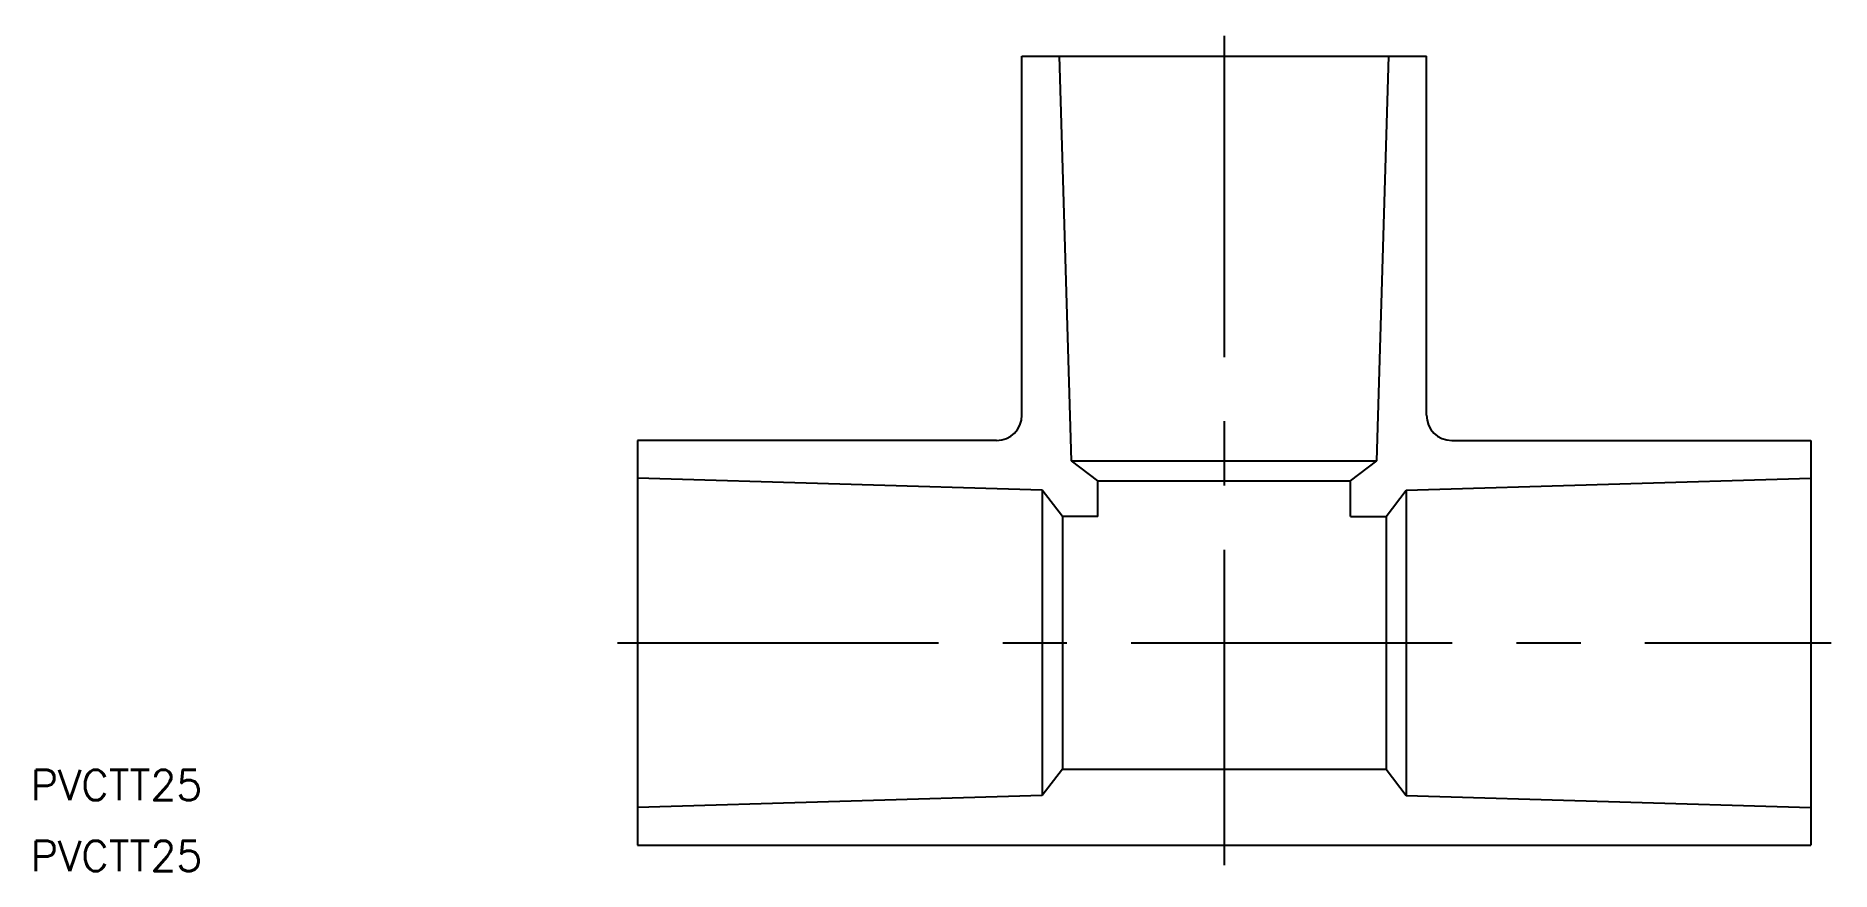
# Model space of a CAD drawing. Extents: x -59 to 118, y -23 to 60.
import ezdxf

# ---------------------------------------------------------------- set-up
doc = ezdxf.new("R2010")
doc.units = 0
doc.linetypes.add('CENTER', pattern=[50.8, 31.75, -6.35, 6.35, -6.35])
doc.layers.get('0').update_dxf_attribs({"linetype": 'CONTINUOUS'})
doc.layers.add('CENTER', color=1, linetype='CENTER')
doc.styles.get("Standard").update_dxf_attribs({"font": 'txt.shx', "height": 3, "bigfont": 'bigfont.shx'})

msp = doc.modelspace()

# ---------------------------------------------------------------- linework, layer by layer
at = {"color": 7, "linetype": 'CONTINUOUS'}
for p, q in [((38, 22.5), (38, 58)), ((38, 58), (78, 58)), ((42.9, 18), (41.73, 58)), ((73.1, 18), (74.27, 58)), ((78, 22.5), (78, 58)), ((35.5, 20), (0, 20)), ((0, 20), (0, -20)), ((80.5, 20), (116, 20)), ((116, 20), (116, -20)), ((45.5, 16), (42.9, 18)), ((42.9, 18), (73.1, 18)), ((70.5, 16), (73.1, 18)), ((40, 15.1), (0, 16.28)), ((45.5, 16), (70.5, 16)), ((45.5, 12.5), (45.5, 16)), ((70.5, 12.5), (70.5, 16)), ((76, 15.1), (116, 16.28)), ((40, 15.1), (40, -15.1)), ((42, 12.5), (40, 15.1)), ((74, 12.5), (76, 15.1)), ((76, 15.1), (76, -15.1)), ((42, 12.5), (42, -12.5)), ((45.5, 12.5), (42, 12.5)), ((70.5, 12.5), (74, 12.5)), ((74, 12.5), (74, -12.5)), ((42, -12.5), (40, -15.1)), ((42, -12.5), (74, -12.5)), ((74, -12.5), (76, -15.1)), ((40, -15.1), (0, -16.27)), ((76, -15.1), (116, -16.27)), ((0, -20), (116, -20))]:
    msp.add_line(p, q, dxfattribs=at)
for centre, start, end in [((35.5, 22.5), 270, 0), ((80.5, 22.5), 180, 270)]:
    msp.add_arc(centre, 2.5, start, end, dxfattribs=at)
at = {"layer": 'CENTER', "color": 1, "linetype": 'CENTER'}
for p, q in [((58, 60), (58, -22)), ((-2, 0), (118, 0))]:
    msp.add_line(p, q, dxfattribs=at)

# ---------------------------------------------------------------- texts
at = {"color": 7, "linetype": 'CONTINUOUS'}
for p in [(-60, -15.57), (-60, -22.57)]:
    msp.add_text('PVCTT25', height=3, dxfattribs=at).set_placement(p)

doc.saveas('drawing.dxf')
